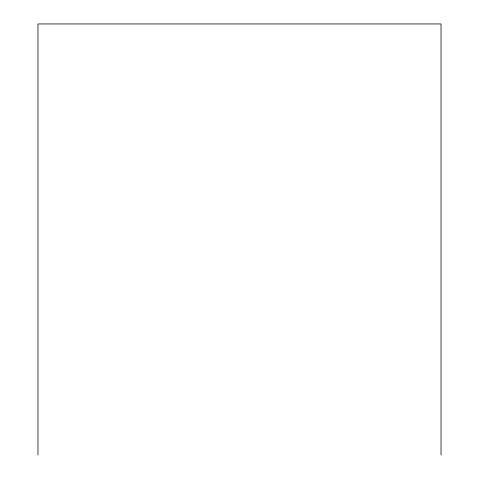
<?xml version="1.0" encoding="UTF-8"?>
<svg xmlns="http://www.w3.org/2000/svg" width="479" height="479" viewBox="0 0 479 479"><rect width="100%" height="100%" fill="white"/><g stroke="black" fill="none" stroke-linecap="round" stroke-linejoin="round"><path stroke-width="0.72" d="M441.027 455.05L441.027 23.95L37.973 23.95L37.973 455.05"/></g></svg>
